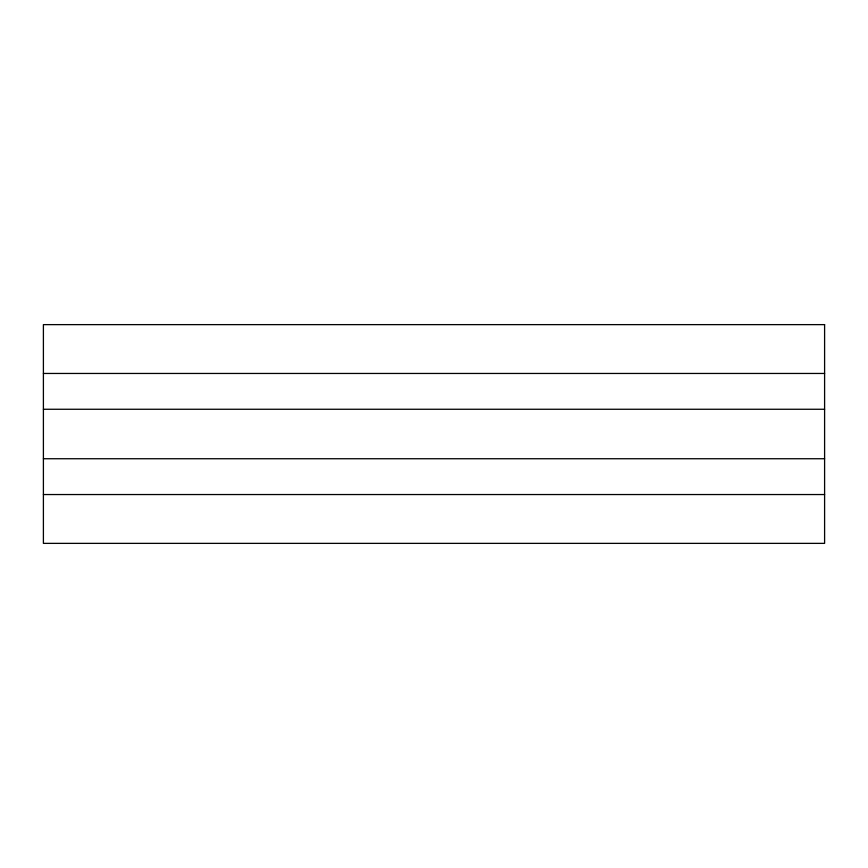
<?xml version="1.0" encoding="UTF-8"?>
<svg xmlns="http://www.w3.org/2000/svg" width="868" height="868" viewBox="0 0 868 868"><rect width="100%" height="100%" fill="white"/><g stroke="black" fill="none" stroke-linecap="round" stroke-linejoin="round"><path stroke-width="1.3" d="M43.4 373.457L824.6 373.457M43.4 409.262L824.6 409.262M43.4 458.738L824.6 458.738M43.4 494.543L824.6 494.543M824.6 324.632L43.4 324.632L43.4 543.368L824.6 543.368L824.6 324.632"/></g></svg>
